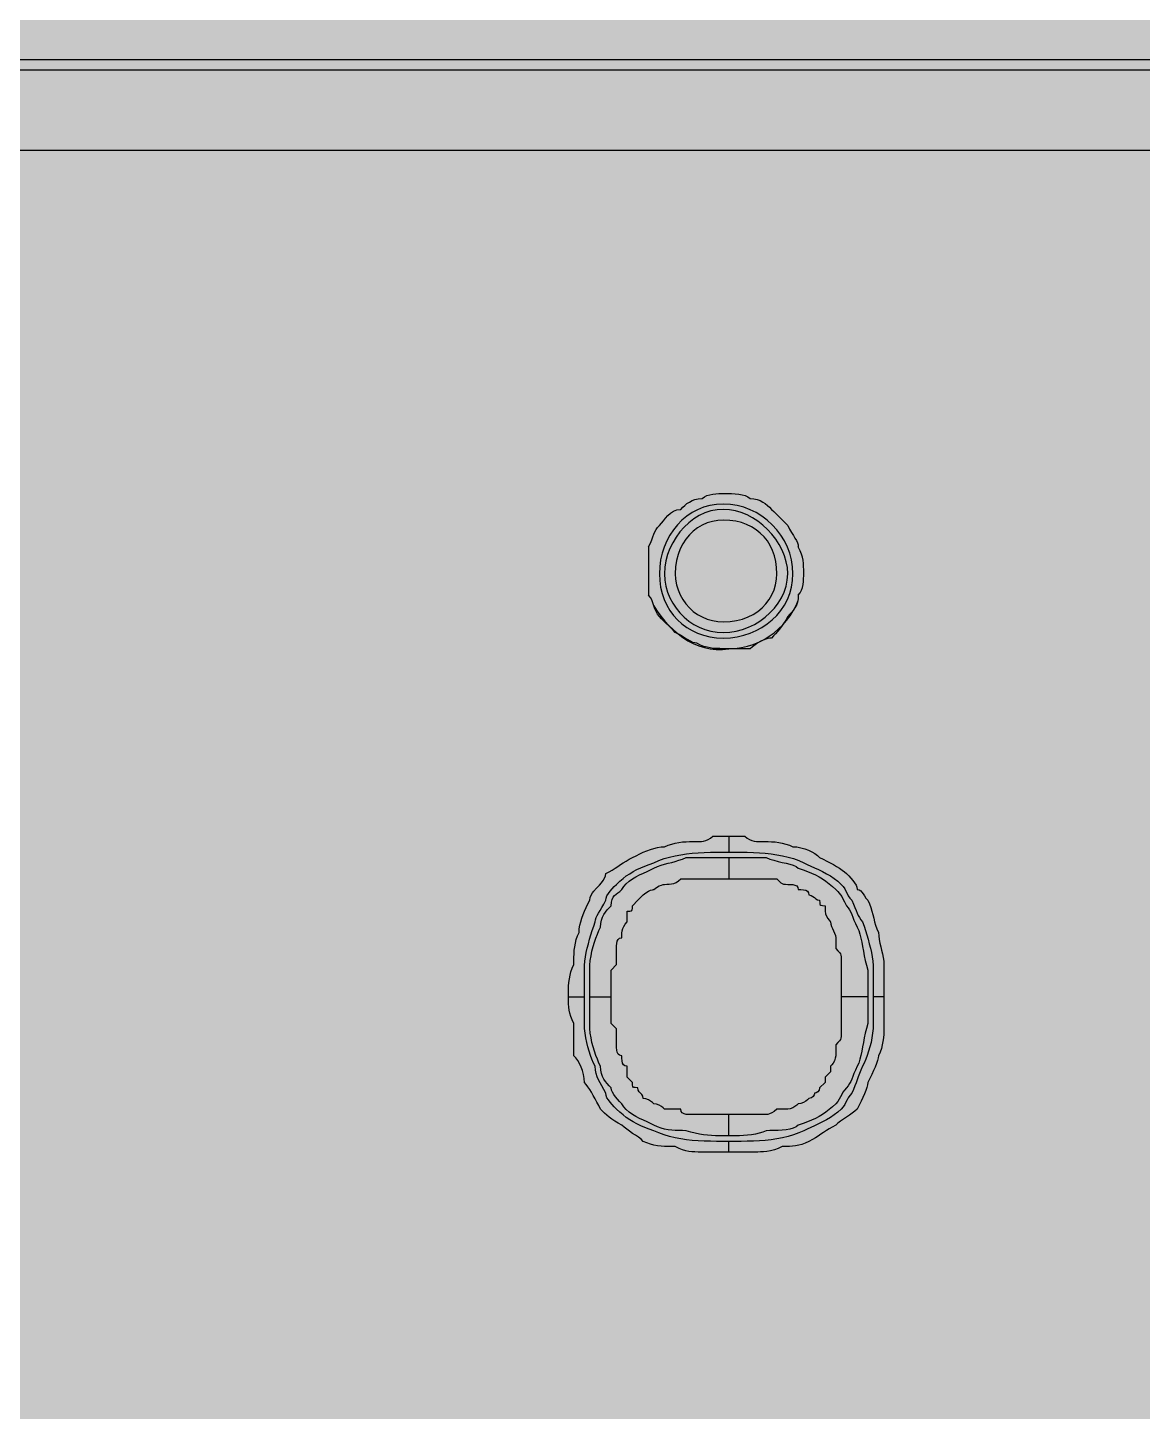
# Model space of a CAD drawing. Header units: millimetres. Extents: x 0 to 966, y -664 to 90.
# Drawn here: x 358 to 376.78, y -345 to -321.69 of the extents above; entities that cross this region are included whole.
import ezdxf

# ---------------------------------------------------------------- set-up
doc = ezdxf.new("R2010")
doc.units = ezdxf.units.MM
for name, color, linetype in [('HDL_BODY', 7, 'Continuous'), ('HDL_COLOUR', 7, 'Continuous'), ('HDL_DETAIL', 7, 'Continuous'), ('HDL_PRINT', 7, 'Continuous')]:
    doc.layers.add(name, color=color, linetype=linetype)

# ---------------------------------------------------------------- blocks, each defined once
blk = doc.blocks.new('M_DM04.1_FRONT')
at = {"layer": 'HDL_BODY', "true_color": 0x202126}
blk.add_hatch(color=250, dxfattribs=at).paths.add_polyline_path([(0, 0), (144, 0), (144, 90), (0, 90)])
at = {"layer": 'HDL_BODY', "true_color": 0x2a2a30}
blk.add_hatch(color=250, dxfattribs=at).paths.add_polyline_path([(0.4, 20.52), (143.6, 20.52), (143.6, 68.31), (0.4, 68.31)])
at = {"layer": 'HDL_COLOUR', "true_color": 0x3d4a3a}
for points in [[(120.894, 59.114), (120.888, 59.231), (120.87, 59.346), (120.84, 59.457), (120.8, 59.563), (120.75, 59.666), (120.691, 59.762), (120.622, 59.853), (120.546, 59.937), (120.462, 60.013), (120.372, 60.082), (120.275, 60.142), (120.173, 60.192), (120.066, 60.233), (119.955, 60.262), (119.841, 60.281), (119.723, 60.287), (119.608, 60.281), (119.496, 60.262), (119.39, 60.233), (119.289, 60.192), (119.194, 60.142), (119.105, 60.082), (119.023, 60.013), (118.948, 59.937), (118.88, 59.853), (118.819, 59.762), (118.767, 59.666), (118.724, 59.563), (118.69, 59.457), (118.664, 59.346), (118.649, 59.231), (118.644, 59.114), (118.649, 58.998), (118.664, 58.887), (118.69, 58.78), (118.724, 58.679), (118.767, 58.583), (118.819, 58.494), (118.88, 58.412), (118.948, 58.336), (119.023, 58.267), (119.105, 58.207), (119.194, 58.155), (119.289, 58.111), (119.39, 58.076), (119.496, 58.051), (119.608, 58.035), (119.723, 58.03), (119.841, 58.035), (119.955, 58.051), (120.066, 58.076), (120.173, 58.111), (120.275, 58.155), (120.372, 58.207), (120.462, 58.267), (120.546, 58.336), (120.622, 58.412), (120.691, 58.494), (120.75, 58.583), (120.8, 58.679), (120.84, 58.78), (120.87, 58.887), (120.888, 58.998), (120.894, 59.114)], [(120.806, 59.114), (120.8, 59.216), (120.782, 59.316), (120.753, 59.416), (120.713, 59.512), (120.664, 59.606), (120.606, 59.696), (120.541, 59.78), (120.468, 59.86), (120.389, 59.933), (120.304, 59.998), (120.214, 60.056), (120.121, 60.105), (120.024, 60.145), (119.925, 60.174), (119.825, 60.192), (119.723, 60.198), (119.617, 60.191), (119.513, 60.171), (119.412, 60.138), (119.317, 60.093), (119.226, 60.038), (119.141, 59.973), (119.062, 59.899), (118.99, 59.818), (118.925, 59.73), (118.869, 59.636), (118.821, 59.538), (118.783, 59.435), (118.755, 59.33), (118.738, 59.223), (118.732, 59.114), (118.738, 59.007), (118.755, 58.903), (118.783, 58.803), (118.821, 58.707), (118.869, 58.616), (118.925, 58.531), (118.99, 58.452), (119.062, 58.379), (119.141, 58.315), (119.226, 58.258), (119.317, 58.211), (119.412, 58.173), (119.513, 58.145), (119.617, 58.127), (119.723, 58.121), (119.832, 58.127), (119.939, 58.145), (120.044, 58.173), (120.146, 58.211), (120.245, 58.258), (120.338, 58.315), (120.426, 58.379), (120.507, 58.452), (120.581, 58.531), (120.646, 58.616), (120.701, 58.707), (120.745, 58.803), (120.778, 58.903), (120.799, 59.007), (120.806, 59.114)], [(120.624, 59.114), (120.619, 59.22), (120.605, 59.321), (120.582, 59.416), (120.55, 59.506), (120.51, 59.589), (120.463, 59.666), (120.407, 59.736), (120.344, 59.799), (120.274, 59.855), (120.197, 59.902), (120.114, 59.942), (120.025, 59.974), (119.93, 59.997), (119.829, 60.011), (119.723, 60.016), (119.628, 60.01), (119.537, 59.994), (119.449, 59.968), (119.366, 59.932), (119.287, 59.886), (119.215, 59.832), (119.149, 59.768), (119.089, 59.697), (119.038, 59.617), (118.994, 59.53), (118.959, 59.436), (118.933, 59.335), (118.917, 59.228), (118.911, 59.114), (118.917, 59.019), (118.933, 58.927), (118.959, 58.839), (118.994, 58.756), (119.038, 58.678), (119.089, 58.605), (119.149, 58.539), (119.215, 58.479), (119.287, 58.427), (119.366, 58.384), (119.449, 58.348), (119.537, 58.323), (119.628, 58.307), (119.723, 58.301), (119.837, 58.307), (119.944, 58.323), (120.045, 58.348), (120.139, 58.384), (120.226, 58.427), (120.305, 58.479), (120.376, 58.539), (120.44, 58.605), (120.494, 58.678), (120.54, 58.756), (120.576, 58.839), (120.602, 58.927), (120.618, 59.019), (120.624, 59.114)]]:
    blk.add_hatch(color=79, dxfattribs=at).paths.add_polyline_path(points)
at = {"layer": 'HDL_COLOUR', "true_color": 0x97a4b5}
blk.add_hatch(color=253, dxfattribs=at).paths.add_polyline_path([(119.489, 54.8), (119.356, 54.667), (118.69, 54.667), (118.557, 54.533), (118.29, 54.533), (118.157, 54.4), (118.024, 54.4), (117.891, 54.267), (117.758, 54.267), (117.624, 54.133), (117.624, 54), (117.358, 53.733), (117.358, 53.6), (117.225, 53.467), (117.225, 53.333), (117.092, 53.2), (117.092, 52.533), (116.958, 52.4), (116.958, 51.6), (117.092, 51.467), (117.092, 50.8), (117.225, 50.667), (117.225, 50.533), (117.358, 50.4), (117.358, 50.267), (117.491, 50.133), (117.491, 50), (117.624, 49.867), (117.758, 49.867), (118.024, 49.6), (118.157, 49.6), (118.29, 49.467), (118.424, 49.467), (118.557, 49.333), (120.821, 49.333), (120.955, 49.467), (121.221, 49.467), (121.488, 49.733), (121.621, 49.733), (122.154, 50.267), (122.154, 50.533), (122.287, 50.667), (122.287, 50.933), (122.42, 51.067), (122.42, 52.933), (122.287, 53.067), (122.287, 53.467), (122.154, 53.6), (122.154, 53.733), (121.621, 54.267), (121.488, 54.267), (121.221, 54.533), (120.955, 54.533), (120.821, 54.667), (120.155, 54.667), (120.022, 54.8)])
at = {"layer": 'HDL_PRINT', "true_color": 0xdee1e9}
h = blk.add_hatch(color=254, dxfattribs=at)
h.paths.add_polyline_path([(114.678, 58.213), (115.399, 60.016), (115.67, 60.016), (116.39, 58.213), (116.12, 58.213), (115.849, 58.752), (115.128, 58.752), (114.949, 58.213), (114.678, 58.213)])
h.paths.add_polyline_path([(115.22, 59.023), (115.849, 59.023), (115.579, 59.474), (115.575, 59.538), (115.565, 59.594), (115.551, 59.644), (115.534, 59.689), (115.518, 59.729), (115.504, 59.767), (115.494, 59.802), (115.49, 59.836), (115.486, 59.802), (115.476, 59.767), (115.461, 59.729), (115.445, 59.689), (115.428, 59.644), (115.413, 59.594), (115.403, 59.538), (115.399, 59.474), (115.22, 59.023)])
h = blk.add_hatch(color=254, dxfattribs=at)
h.paths.add_polyline_path([(125.13, 58.213), (125.13, 60.016), (125.851, 60.016), (125.896, 60.016), (125.941, 60.016), (125.986, 60.016), (126.031, 60.016), (126.076, 60.016), (126.122, 60.016), (126.16, 59.983), (126.198, 59.957), (126.237, 59.937), (126.275, 59.917), (126.314, 59.896), (126.353, 59.87), (126.392, 59.836), (126.392, 59.791), (126.392, 59.745), (126.392, 59.7), (126.392, 59.656), (126.392, 59.61), (126.392, 59.565), (126.392, 59.52), (126.392, 59.488), (126.392, 59.46), (126.392, 59.429), (126.392, 59.385), (126.354, 59.351), (126.316, 59.325), (126.282, 59.304), (126.253, 59.285), (126.23, 59.264), (126.215, 59.239), (126.21, 59.206), (126.249, 59.2), (126.286, 59.185), (126.32, 59.162), (126.349, 59.133), (126.372, 59.099), (126.387, 59.062), (126.392, 59.023), (126.425, 58.985), (126.448, 58.947), (126.464, 58.908), (126.474, 58.869), (126.478, 58.83), (126.48, 58.791), (126.481, 58.752), (126.481, 58.699), (126.481, 58.65), (126.481, 58.61), (126.481, 58.582), (126.481, 58.572), (126.448, 58.534), (126.422, 58.498), (126.402, 58.464), (126.382, 58.435), (126.361, 58.413), (126.335, 58.398), (126.301, 58.393), (126.294, 58.354), (126.274, 58.328), (126.244, 58.313), (126.207, 58.305), (126.166, 58.302), (126.122, 58.301), (126.083, 58.296), (126.044, 58.284), (126.006, 58.266), (125.967, 58.248), (125.929, 58.23), (125.89, 58.218), (125.851, 58.213), (125.13, 58.213)])
h.paths.add_polyline_path([(125.401, 59.294), (125.76, 59.294), (125.805, 59.294), (125.851, 59.294), (125.896, 59.294), (125.941, 59.294), (125.986, 59.294), (126.03, 59.294), (126.122, 59.385), (126.159, 59.423), (126.184, 59.451), (126.199, 59.474), (126.207, 59.497), (126.209, 59.526), (126.21, 59.565), (126.209, 59.604), (126.207, 59.633), (126.199, 59.656), (126.184, 59.679), (126.159, 59.707), (126.122, 59.745), (126.03, 59.836), (125.986, 59.836), (125.941, 59.836), (125.896, 59.836), (125.851, 59.836), (125.805, 59.836), (125.76, 59.836), (125.401, 59.836), (125.401, 59.294)])
h.paths.add_polyline_path([(125.401, 58.484), (125.851, 58.484), (125.896, 58.484), (125.928, 58.484), (125.955, 58.484), (125.987, 58.484), (126.03, 58.484), (126.122, 58.484), (126.159, 58.522), (126.184, 58.549), (126.199, 58.573), (126.207, 58.596), (126.209, 58.625), (126.21, 58.664), (126.301, 58.752), (126.294, 58.797), (126.277, 58.84), (126.256, 58.877), (126.234, 58.908), (126.217, 58.927), (126.21, 58.935), (126.203, 58.972), (126.184, 58.997), (126.154, 59.012), (126.118, 59.02), (126.075, 59.023), (126.03, 59.023), (126.025, 59.057), (126.009, 59.081), (125.981, 59.097), (125.943, 59.107), (125.893, 59.112), (125.832, 59.114), (125.76, 59.114), (125.401, 59.114), (125.401, 58.484)])
at = {"layer": 'HDL_DETAIL', "color": 251, "true_color": 0x52555c}
for points in [[(0, 67.775), (143.963, 67.775)], [(143.781, 67.596), (0, 67.596)], [(143.781, 66.244), (0, 66.244)], [(118.461, 59.565), (118.492, 59.628), (118.516, 59.685), (118.535, 59.735), (118.553, 59.779), (118.57, 59.82), (118.59, 59.857), (118.614, 59.893), (118.644, 59.927), (118.677, 59.964), (118.712, 60.007), (118.749, 60.052), (118.789, 60.096), (118.834, 60.136), (118.883, 60.169), (118.939, 60.19), (119.003, 60.198), (119.037, 60.232), (119.072, 60.264), (119.109, 60.294), (119.149, 60.321), (119.194, 60.345), (119.244, 60.362), (119.3, 60.374), (119.365, 60.378), (119.402, 60.407), (119.445, 60.429), (119.494, 60.445), (119.544, 60.455), (119.594, 60.462), (119.643, 60.465), (119.686, 60.466), (119.723, 60.466), (119.791, 60.466), (119.857, 60.465), (119.921, 60.462), (119.983, 60.455), (120.04, 60.445), (120.091, 60.429), (120.136, 60.407), (120.173, 60.378), (120.238, 60.374), (120.294, 60.362), (120.344, 60.345), (120.389, 60.321), (120.429, 60.294), (120.466, 60.264), (120.501, 60.232), (120.535, 60.198), (120.573, 60.159), (120.612, 60.12), (120.65, 60.081), (120.689, 60.042), (120.728, 60.004), (120.767, 59.965), (120.806, 59.927), (120.839, 59.863), (120.871, 59.807), (120.902, 59.757), (120.929, 59.712), (120.952, 59.672), (120.97, 59.634), (120.981, 59.599), (120.985, 59.565)], [(118.461, 59.565), (118.461, 59.527), (118.461, 59.481), (118.461, 59.43), (118.461, 59.373), (118.461, 59.312), (118.461, 59.248), (118.461, 59.181), (118.461, 59.114)], [(121.077, 59.114), (121.077, 59.178), (121.075, 59.235), (121.072, 59.288), (121.065, 59.34), (121.054, 59.391), (121.038, 59.444), (121.016, 59.501), (120.985, 59.565)], [(118.461, 59.114), (118.461, 59.075), (118.461, 59.034), (118.461, 58.991), (118.461, 58.942), (118.461, 58.888), (118.461, 58.825), (118.461, 58.752)], [(120.985, 58.752), (121.016, 58.79), (121.038, 58.834), (121.054, 58.883), (121.065, 58.933), (121.072, 58.984), (121.075, 59.032), (121.077, 59.076), (121.077, 59.114)], [(120.985, 58.752), (120.981, 58.689), (120.97, 58.633), (120.952, 58.583), (120.929, 58.539), (120.902, 58.499), (120.871, 58.462), (120.839, 58.427), (120.806, 58.393), (120.772, 58.329), (120.738, 58.273), (120.704, 58.223), (120.67, 58.178), (120.636, 58.138), (120.602, 58.1), (120.569, 58.065), (120.535, 58.03), (120.497, 58.026), (120.453, 58.015), (120.405, 57.997), (120.354, 57.975), (120.304, 57.947), (120.256, 57.917), (120.212, 57.884), (120.173, 57.85), (120.11, 57.85), (120.053, 57.85), (120, 57.85), (119.948, 57.85), (119.897, 57.85), (119.844, 57.85), (119.787, 57.85), (119.723, 57.85), (119.66, 57.851), (119.603, 57.852), (119.549, 57.855), (119.498, 57.862), (119.447, 57.873), (119.394, 57.889), (119.337, 57.912), (119.273, 57.942), (119.239, 57.946), (119.204, 57.957), (119.167, 57.975), (119.127, 57.997), (119.082, 58.024), (119.032, 58.055), (118.976, 58.088), (118.911, 58.121), (118.874, 58.16), (118.835, 58.199), (118.797, 58.238), (118.758, 58.276), (118.72, 58.315), (118.682, 58.354), (118.644, 58.393), (118.614, 58.431), (118.59, 58.475), (118.57, 58.523), (118.553, 58.573), (118.535, 58.623), (118.516, 58.671), (118.492, 58.715), (118.461, 58.752)], [(118.553, 58.572), (118.609, 58.483), (118.67, 58.398), (118.736, 58.316), (118.806, 58.238), (118.88, 58.165), (118.958, 58.098), (119.04, 58.037), (119.125, 57.983), (119.215, 57.937), (119.307, 57.898), (119.403, 57.869), (119.502, 57.848), (119.603, 57.838), (119.708, 57.839), (119.815, 57.85), (119.922, 57.855), (120.026, 57.869), (120.127, 57.892), (120.225, 57.923), (120.319, 57.961), (120.409, 58.007), (120.495, 58.059), (120.576, 58.118), (120.652, 58.183), (120.722, 58.252), (120.788, 58.327), (120.847, 58.406), (120.9, 58.489), (120.946, 58.575), (120.985, 58.664)], [(117.111, 51.985), (117.111, 52.045), (117.112, 52.105), (117.115, 52.165), (117.119, 52.226), (117.127, 52.286), (117.138, 52.347), (117.154, 52.407), (117.175, 52.467), (117.202, 52.527), (117.203, 52.587), (117.203, 52.647), (117.206, 52.708), (117.21, 52.768), (117.218, 52.828), (117.229, 52.889), (117.244, 52.949), (117.264, 53.009), (117.291, 53.069), (117.294, 53.129), (117.303, 53.189), (117.318, 53.249), (117.336, 53.309), (117.359, 53.369), (117.384, 53.429), (117.412, 53.49), (117.441, 53.55), (117.47, 53.611), (117.477, 53.655), (117.494, 53.697), (117.516, 53.734), (117.538, 53.764), (117.555, 53.784), (117.561, 53.791), (117.6, 53.829), (117.637, 53.867), (117.67, 53.906), (117.699, 53.945), (117.721, 53.984), (117.736, 54.023), (117.741, 54.062), (117.798, 54.092), (117.85, 54.121), (117.899, 54.151), (117.944, 54.181), (117.989, 54.211), (118.035, 54.242), (118.083, 54.272), (118.134, 54.303), (118.191, 54.333), (118.251, 54.362), (118.312, 54.391), (118.372, 54.419), (118.433, 54.444), (118.493, 54.467), (118.553, 54.486), (118.612, 54.5), (118.672, 54.509), (118.732, 54.513), (118.792, 54.539), (118.852, 54.559), (118.912, 54.575), (118.973, 54.586), (119.033, 54.593), (119.093, 54.598), (119.153, 54.6), (119.213, 54.601), (119.273, 54.601), (119.312, 54.601), (119.351, 54.603), (119.389, 54.608), (119.428, 54.618), (119.466, 54.634), (119.505, 54.659), (119.544, 54.692), (119.589, 54.692), (119.634, 54.692), (119.679, 54.692), (119.724, 54.692), (119.769, 54.692), (119.815, 54.692)], [(119.815, 54.692), (119.815, 54.421)], [(119.815, 54.692), (119.903, 54.692), (119.948, 54.692), (119.98, 54.692), (120.008, 54.692), (120.04, 54.692), (120.085, 54.692), (120.123, 54.659), (120.162, 54.634), (120.2, 54.618), (120.239, 54.608), (120.278, 54.603), (120.317, 54.601), (120.356, 54.601), (120.416, 54.601), (120.476, 54.6), (120.535, 54.598), (120.595, 54.593), (120.655, 54.586), (120.715, 54.575), (120.775, 54.559), (120.834, 54.539), (120.894, 54.513), (120.962, 54.509), (121.029, 54.497), (121.094, 54.479), (121.155, 54.456), (121.211, 54.429), (121.262, 54.398), (121.307, 54.366), (121.344, 54.333), (121.405, 54.303), (121.465, 54.272), (121.523, 54.242), (121.578, 54.211), (121.631, 54.181), (121.68, 54.151), (121.724, 54.121), (121.764, 54.092), (121.797, 54.062), (121.835, 54.023), (121.872, 53.984), (121.905, 53.945), (121.934, 53.906), (121.957, 53.867), (121.972, 53.829), (121.977, 53.791), (122.011, 53.786), (122.037, 53.771), (122.058, 53.748), (122.077, 53.719), (122.098, 53.685), (122.123, 53.649), (122.156, 53.611), (122.184, 53.55), (122.206, 53.49), (122.224, 53.429), (122.24, 53.369), (122.255, 53.309), (122.27, 53.249), (122.288, 53.189), (122.309, 53.129), (122.336, 53.069), (122.339, 53.009), (122.347, 52.949), (122.359, 52.889), (122.374, 52.828), (122.389, 52.768), (122.403, 52.708), (122.415, 52.647), (122.424, 52.587), (122.427, 52.527), (122.427, 52.467), (122.427, 52.407), (122.427, 52.347), (122.427, 52.286), (122.427, 52.226), (122.427, 52.165), (122.427, 52.105), (122.427, 52.045), (122.427, 51.985)], [(117.382, 51.985), (117.382, 52.052), (117.382, 52.119), (117.382, 52.183), (117.382, 52.245), (117.382, 52.302), (117.382, 52.353), (117.382, 52.398), (117.382, 52.436), (117.384, 52.51), (117.39, 52.584), (117.4, 52.657), (117.413, 52.731), (117.429, 52.805), (117.447, 52.879), (117.467, 52.953), (117.489, 53.027), (117.512, 53.101), (117.537, 53.175), (117.561, 53.249), (117.565, 53.283), (117.577, 53.318), (117.595, 53.355), (117.618, 53.396), (117.645, 53.44), (117.675, 53.49), (117.708, 53.547), (117.741, 53.611), (117.746, 53.649), (117.761, 53.688), (117.784, 53.726), (117.813, 53.764), (117.847, 53.803), (117.884, 53.841), (117.923, 53.879), (117.977, 53.931), (118.032, 53.978), (118.087, 54.021), (118.144, 54.059), (118.204, 54.095), (118.266, 54.127), (118.331, 54.158), (118.4, 54.186), (118.474, 54.214), (118.553, 54.242), (118.637, 54.28), (118.725, 54.312), (118.815, 54.34), (118.908, 54.362), (119.003, 54.379), (119.1, 54.393), (119.199, 54.404), (119.3, 54.411), (119.401, 54.416), (119.504, 54.419), (119.607, 54.421), (119.711, 54.421), (119.815, 54.421)], [(117.47, 51.985), (117.47, 52.052), (117.47, 52.119), (117.47, 52.183), (117.47, 52.245), (117.47, 52.302), (117.47, 52.353), (117.47, 52.398), (117.47, 52.436), (117.473, 52.517), (117.48, 52.598), (117.492, 52.677), (117.508, 52.755), (117.527, 52.831), (117.549, 52.904), (117.573, 52.974), (117.599, 53.039), (117.625, 53.101), (117.653, 53.157), (117.656, 53.222), (117.668, 53.278), (117.685, 53.328), (117.708, 53.373), (117.735, 53.413), (117.765, 53.45), (117.798, 53.486), (117.832, 53.52), (117.836, 53.579), (117.848, 53.625), (117.865, 53.661), (117.889, 53.689), (117.916, 53.712), (117.946, 53.735), (117.978, 53.76), (118.011, 53.791), (118.044, 53.842), (118.085, 53.889), (118.135, 53.931), (118.19, 53.97), (118.249, 54.005), (118.311, 54.037), (118.374, 54.068), (118.436, 54.096), (118.496, 54.124), (118.553, 54.15), (118.612, 54.178), (118.672, 54.2), (118.732, 54.218), (118.792, 54.234), (118.852, 54.249), (118.912, 54.265), (118.973, 54.284), (119.033, 54.306), (119.094, 54.333), (119.173, 54.333), (119.247, 54.333), (119.318, 54.333), (119.387, 54.333), (119.454, 54.333), (119.522, 54.333), (119.591, 54.333), (119.662, 54.333), (119.736, 54.333), (119.815, 54.333)], [(119.723, 54.421), (119.815, 54.421)], [(119.815, 54.421), (119.815, 54.421), (119.918, 54.421), (120.022, 54.421), (120.125, 54.419), (120.228, 54.416), (120.329, 54.411), (120.429, 54.404), (120.528, 54.393), (120.625, 54.379), (120.72, 54.362), (120.813, 54.34), (120.904, 54.312), (120.992, 54.28), (121.077, 54.242), (121.133, 54.214), (121.194, 54.186), (121.258, 54.158), (121.324, 54.127), (121.391, 54.095), (121.459, 54.059), (121.525, 54.021), (121.589, 53.978), (121.65, 53.931), (121.706, 53.879), (121.74, 53.841), (121.766, 53.803), (121.787, 53.764), (121.807, 53.726), (121.827, 53.688), (121.853, 53.649), (121.886, 53.611), (121.916, 53.547), (121.94, 53.49), (121.959, 53.44), (121.977, 53.396), (121.994, 53.355), (122.014, 53.318), (122.038, 53.283), (122.068, 53.249), (122.092, 53.175), (122.116, 53.101), (122.139, 53.027), (122.161, 52.953), (122.181, 52.879), (122.2, 52.805), (122.216, 52.731), (122.229, 52.657), (122.239, 52.584), (122.245, 52.51), (122.247, 52.436), (122.247, 52.398), (122.247, 52.353), (122.247, 52.302), (122.247, 52.245), (122.247, 52.183), (122.247, 52.119), (122.247, 52.052), (122.247, 51.985)], [(119.815, 54.333), (119.815, 54.333), (119.878, 54.333), (119.946, 54.333), (120.018, 54.333), (120.092, 54.333), (120.167, 54.333), (120.241, 54.333), (120.313, 54.333), (120.381, 54.333), (120.444, 54.333), (120.507, 54.306), (120.574, 54.284), (120.644, 54.265), (120.714, 54.249), (120.781, 54.234), (120.844, 54.218), (120.901, 54.2), (120.949, 54.178), (120.985, 54.15), (121.064, 54.124), (121.138, 54.096), (121.207, 54.068), (121.272, 54.037), (121.334, 54.005), (121.394, 53.97), (121.451, 53.931), (121.507, 53.889), (121.561, 53.842), (121.615, 53.791), (121.649, 53.757), (121.675, 53.729), (121.696, 53.702), (121.716, 53.673), (121.737, 53.636), (121.763, 53.587), (121.797, 53.52), (121.827, 53.486), (121.85, 53.45), (121.869, 53.413), (121.886, 53.373), (121.903, 53.328), (121.923, 53.278), (121.947, 53.222), (121.977, 53.157), (122.002, 53.101), (122.022, 53.039), (122.039, 52.974), (122.054, 52.904), (122.068, 52.831), (122.081, 52.755), (122.096, 52.677), (122.112, 52.598), (122.132, 52.517), (122.156, 52.436), (122.156, 52.398), (122.156, 52.353), (122.156, 52.302), (122.156, 52.245), (122.156, 52.183), (122.156, 52.119), (122.156, 52.052), (122.156, 51.985)], [(119.815, 54.333), (119.815, 53.971)], [(117.832, 51.985), (117.832, 52.039), (117.832, 52.088), (117.832, 52.128), (117.832, 52.155), (117.832, 52.165), (117.832, 52.21), (117.832, 52.256), (117.832, 52.301), (117.832, 52.347), (117.832, 52.391), (117.832, 52.436), (117.923, 52.527), (117.923, 52.618), (117.923, 52.662), (117.923, 52.694), (117.923, 52.721), (117.923, 52.753), (117.923, 52.798), (117.924, 52.843), (117.926, 52.885), (117.934, 52.922), (117.949, 52.952), (117.974, 52.971), (118.011, 52.978), (118.012, 53.017), (118.013, 53.056), (118.019, 53.094), (118.028, 53.133), (118.045, 53.171), (118.069, 53.21), (118.103, 53.249), (118.103, 53.34), (118.103, 53.429), (118.146, 53.429), (118.172, 53.434), (118.185, 53.448), (118.19, 53.475), (118.191, 53.52), (118.282, 53.611), (118.373, 53.7), (118.417, 53.738), (118.459, 53.764), (118.496, 53.779), (118.526, 53.788), (118.545, 53.79), (118.553, 53.791), (118.598, 53.828), (118.64, 53.853), (118.677, 53.868), (118.706, 53.876), (118.725, 53.879), (118.732, 53.879), (118.771, 53.88), (118.81, 53.881), (118.848, 53.886), (118.887, 53.896), (118.925, 53.913), (118.964, 53.937), (119.003, 53.971), (119.013, 53.971), (119.04, 53.971), (119.081, 53.971), (119.13, 53.971), (119.182, 53.971), (119.227, 53.971), (119.26, 53.971), (119.287, 53.971), (119.319, 53.971), (119.365, 53.971), (119.453, 53.971), (119.498, 53.971), (119.53, 53.971), (119.558, 53.971), (119.59, 53.971), (119.635, 53.971), (119.723, 53.971), (119.815, 53.971)], [(119.815, 53.971), (119.903, 53.971), (119.994, 53.971), (120.048, 53.971), (120.097, 53.971), (120.137, 53.971), (120.164, 53.971), (120.173, 53.971), (120.219, 53.971), (120.265, 53.971), (120.31, 53.971), (120.355, 53.971), (120.4, 53.971), (120.444, 53.971), (120.454, 53.971), (120.482, 53.971), (120.522, 53.971), (120.571, 53.971), (120.624, 53.971), (120.662, 53.932), (120.691, 53.906), (120.715, 53.891), (120.738, 53.883), (120.767, 53.88), (120.806, 53.879), (120.85, 53.879), (120.892, 53.876), (120.929, 53.868), (120.959, 53.853), (120.978, 53.828), (120.985, 53.791), (121.03, 53.79), (121.073, 53.788), (121.109, 53.779), (121.139, 53.764), (121.158, 53.738), (121.165, 53.7), (121.204, 53.693), (121.232, 53.677), (121.256, 53.655), (121.279, 53.634), (121.307, 53.618), (121.344, 53.611), (121.345, 53.567), (121.35, 53.54), (121.364, 53.526), (121.391, 53.521), (121.436, 53.52), (121.436, 53.429), (121.442, 53.385), (121.459, 53.343), (121.481, 53.306), (121.503, 53.276), (121.52, 53.256), (121.527, 53.249), (121.532, 53.21), (121.544, 53.171), (121.561, 53.133), (121.58, 53.094), (121.597, 53.056), (121.61, 53.017), (121.615, 52.978), (121.615, 52.968), (121.615, 52.941), (121.615, 52.901), (121.615, 52.852), (121.615, 52.798), (121.653, 52.759), (121.679, 52.731), (121.695, 52.707), (121.703, 52.684), (121.706, 52.656), (121.706, 52.618), (121.706, 52.527), (121.706, 52.436), (121.706, 52.391), (121.706, 52.347), (121.706, 52.301), (121.706, 52.256), (121.706, 52.21), (121.706, 52.165), (121.706, 52.155), (121.706, 52.128), (121.706, 52.088), (121.706, 52.039), (121.706, 51.985)], [(119.365, 49.369), (119.3, 49.369), (119.242, 49.37), (119.189, 49.374), (119.138, 49.38), (119.087, 49.391), (119.034, 49.408), (118.976, 49.43), (118.911, 49.46), (118.852, 49.461), (118.792, 49.461), (118.732, 49.464), (118.672, 49.468), (118.612, 49.476), (118.553, 49.487), (118.493, 49.502), (118.433, 49.522), (118.373, 49.549), (118.335, 49.583), (118.291, 49.617), (118.243, 49.651), (118.192, 49.684), (118.142, 49.718), (118.094, 49.752), (118.049, 49.786), (118.011, 49.82), (117.948, 49.854), (117.892, 49.888), (117.842, 49.922), (117.798, 49.955), (117.757, 49.989), (117.721, 50.023), (117.686, 50.057), (117.653, 50.091), (117.622, 50.151), (117.592, 50.21), (117.561, 50.268), (117.531, 50.324), (117.501, 50.376), (117.471, 50.425), (117.441, 50.47), (117.411, 50.509), (117.382, 50.542), (117.378, 50.609), (117.366, 50.675), (117.348, 50.74), (117.325, 50.801), (117.298, 50.858), (117.268, 50.91), (117.235, 50.955), (117.202, 50.992), (117.202, 51.053), (117.202, 51.114), (117.202, 51.174), (117.202, 51.234), (117.202, 51.294), (117.202, 51.355), (117.202, 51.415), (117.202, 51.474), (117.202, 51.534), (117.172, 51.598), (117.15, 51.655), (117.133, 51.708), (117.123, 51.76), (117.116, 51.811), (117.113, 51.864), (117.111, 51.921), (117.111, 51.985)], [(117.111, 51.985), (117.202, 51.985), (117.291, 51.985), (117.382, 51.985)], [(119.815, 49.549), (119.815, 49.549), (119.711, 49.549), (119.607, 49.549), (119.504, 49.551), (119.401, 49.554), (119.3, 49.559), (119.199, 49.566), (119.1, 49.577), (119.003, 49.591), (118.908, 49.608), (118.815, 49.631), (118.725, 49.658), (118.637, 49.69), (118.553, 49.728), (118.474, 49.756), (118.4, 49.784), (118.331, 49.813), (118.266, 49.844), (118.204, 49.876), (118.144, 49.912), (118.087, 49.951), (118.032, 49.993), (117.977, 50.039), (117.923, 50.091), (117.884, 50.13), (117.847, 50.169), (117.813, 50.207), (117.784, 50.246), (117.761, 50.284), (117.746, 50.323), (117.741, 50.362), (117.708, 50.425), (117.675, 50.483), (117.645, 50.536), (117.618, 50.587), (117.595, 50.638), (117.577, 50.692), (117.565, 50.749), (117.561, 50.813), (117.534, 50.869), (117.508, 50.931), (117.482, 50.996), (117.459, 51.066), (117.437, 51.139), (117.419, 51.215), (117.403, 51.293), (117.392, 51.372), (117.384, 51.453), (117.382, 51.534), (117.382, 51.598), (117.382, 51.655), (117.382, 51.708), (117.382, 51.76), (117.382, 51.811), (117.382, 51.864), (117.382, 51.921), (117.382, 51.985)], [(117.47, 51.985), (117.832, 51.985)], [(119.815, 49.64), (119.815, 49.64), (119.736, 49.64), (119.662, 49.641), (119.591, 49.642), (119.522, 49.646), (119.454, 49.651), (119.387, 49.659), (119.318, 49.67), (119.247, 49.685), (119.173, 49.704), (119.094, 49.728), (119.033, 49.729), (118.973, 49.729), (118.912, 49.732), (118.852, 49.736), (118.792, 49.744), (118.732, 49.755), (118.672, 49.771), (118.612, 49.793), (118.553, 49.82), (118.496, 49.847), (118.436, 49.875), (118.374, 49.904), (118.311, 49.934), (118.249, 49.967), (118.19, 50.002), (118.135, 50.041), (118.085, 50.083), (118.044, 50.13), (118.011, 50.182), (117.974, 50.22), (117.937, 50.259), (117.904, 50.297), (117.875, 50.336), (117.852, 50.375), (117.837, 50.414), (117.832, 50.453), (117.798, 50.487), (117.765, 50.521), (117.735, 50.558), (117.708, 50.599), (117.685, 50.643), (117.668, 50.693), (117.656, 50.749), (117.653, 50.813), (117.625, 50.869), (117.599, 50.931), (117.573, 50.996), (117.549, 51.066), (117.527, 51.139), (117.508, 51.215), (117.492, 51.293), (117.48, 51.372), (117.473, 51.453), (117.47, 51.534), (117.47, 51.598), (117.47, 51.655), (117.47, 51.708), (117.47, 51.76), (117.47, 51.811), (117.47, 51.864), (117.47, 51.921), (117.47, 51.985)], [(119.815, 49.999), (119.723, 49.999), (119.635, 49.999), (119.59, 49.999), (119.544, 49.999), (119.499, 49.999), (119.454, 49.999), (119.409, 49.999), (119.365, 49.999), (119.319, 49.999), (119.287, 49.999), (119.26, 49.999), (119.227, 49.999), (119.182, 49.999), (119.138, 50), (119.096, 50.003), (119.059, 50.011), (119.03, 50.027), (119.01, 50.052), (119.003, 50.091), (118.957, 50.091), (118.912, 50.091), (118.867, 50.091), (118.823, 50.091), (118.777, 50.091), (118.732, 50.091), (118.725, 50.098), (118.706, 50.114), (118.677, 50.136), (118.64, 50.158), (118.598, 50.175), (118.553, 50.182), (118.545, 50.189), (118.526, 50.205), (118.496, 50.226), (118.459, 50.248), (118.417, 50.264), (118.373, 50.27), (118.366, 50.309), (118.35, 50.338), (118.328, 50.362), (118.306, 50.386), (118.289, 50.414), (118.282, 50.453), (118.237, 50.454), (118.21, 50.459), (118.197, 50.472), (118.192, 50.498), (118.191, 50.542), (118.103, 50.633), (118.103, 50.643), (118.103, 50.67), (118.103, 50.71), (118.103, 50.759), (118.103, 50.813), (118.064, 50.82), (118.038, 50.84), (118.023, 50.869), (118.015, 50.906), (118.012, 50.948), (118.011, 50.992), (117.974, 50.999), (117.949, 51.019), (117.934, 51.049), (117.926, 51.087), (117.924, 51.13), (117.923, 51.175), (117.923, 51.219), (117.923, 51.25), (117.923, 51.277), (117.923, 51.309), (117.923, 51.355), (117.923, 51.443), (117.832, 51.534), (117.832, 51.58), (117.832, 51.625), (117.832, 51.67), (117.832, 51.715), (117.832, 51.76), (117.832, 51.805), (117.832, 51.851), (117.832, 51.883), (117.832, 51.91), (117.832, 51.941), (117.832, 51.985)], [(122.156, 51.985), (122.156, 51.921), (122.156, 51.864), (122.156, 51.811), (122.156, 51.76), (122.156, 51.708), (122.156, 51.655), (122.156, 51.598), (122.156, 51.534), (122.132, 51.453), (122.112, 51.372), (122.096, 51.293), (122.081, 51.215), (122.068, 51.139), (122.054, 51.066), (122.039, 50.996), (122.022, 50.931), (122.002, 50.869), (121.977, 50.813), (121.947, 50.749), (121.923, 50.693), (121.903, 50.643), (121.886, 50.599), (121.869, 50.558), (121.85, 50.521), (121.827, 50.487), (121.797, 50.453), (121.763, 50.414), (121.737, 50.375), (121.716, 50.336), (121.696, 50.297), (121.675, 50.259), (121.649, 50.22), (121.615, 50.182), (121.561, 50.13), (121.507, 50.083), (121.451, 50.041), (121.394, 50.002), (121.334, 49.967), (121.272, 49.934), (121.207, 49.904), (121.138, 49.875), (121.064, 49.847), (120.985, 49.82), (120.949, 49.793), (120.901, 49.771), (120.844, 49.755), (120.781, 49.744), (120.714, 49.736), (120.644, 49.732), (120.574, 49.729), (120.507, 49.729), (120.444, 49.728), (120.388, 49.704), (120.327, 49.685), (120.263, 49.67), (120.197, 49.659), (120.129, 49.651), (120.062, 49.646), (119.996, 49.642), (119.932, 49.641), (119.871, 49.64), (119.815, 49.64)], [(121.706, 51.985), (121.706, 51.941), (121.706, 51.91), (121.706, 51.883), (121.706, 51.851), (121.706, 51.805), (121.706, 51.76), (121.706, 51.715), (121.706, 51.67), (121.706, 51.625), (121.706, 51.58), (121.706, 51.534), (121.706, 51.443), (121.706, 51.355), (121.706, 51.316), (121.703, 51.287), (121.695, 51.264), (121.679, 51.241), (121.653, 51.213), (121.615, 51.175), (121.615, 51.121), (121.615, 51.071), (121.615, 51.03), (121.615, 51.002), (121.615, 50.992), (121.608, 50.948), (121.592, 50.906), (121.571, 50.869), (121.55, 50.84), (121.533, 50.82), (121.527, 50.813), (121.527, 50.721), (121.436, 50.633), (121.436, 50.542), (121.344, 50.453), (121.335, 50.409), (121.313, 50.382), (121.287, 50.368), (121.265, 50.363), (121.256, 50.362), (121.255, 50.352), (121.25, 50.33), (121.236, 50.303), (121.209, 50.28), (121.165, 50.27), (121.158, 50.264), (121.139, 50.248), (121.109, 50.226), (121.073, 50.205), (121.03, 50.189), (120.985, 50.182), (120.978, 50.175), (120.959, 50.158), (120.929, 50.136), (120.892, 50.114), (120.85, 50.098), (120.806, 50.091), (120.761, 50.091), (120.729, 50.091), (120.701, 50.091), (120.669, 50.091), (120.624, 50.091), (120.58, 50.052), (120.538, 50.027), (120.501, 50.011), (120.471, 50.003), (120.451, 50), (120.444, 49.999), (120.4, 49.999), (120.355, 49.999), (120.31, 49.999), (120.265, 49.999), (120.219, 49.999), (120.173, 49.999), (120.085, 49.999), (119.994, 49.999), (119.903, 49.999), (119.815, 49.999)], [(122.247, 51.985), (122.247, 51.921), (122.247, 51.864), (122.247, 51.811), (122.247, 51.76), (122.247, 51.708), (122.247, 51.655), (122.247, 51.598), (122.247, 51.534), (122.245, 51.453), (122.237, 51.372), (122.225, 51.293), (122.21, 51.215), (122.191, 51.139), (122.169, 51.066), (122.146, 50.996), (122.121, 50.931), (122.095, 50.869), (122.068, 50.813), (122.038, 50.749), (122.014, 50.692), (121.994, 50.638), (121.977, 50.587), (121.959, 50.536), (121.94, 50.483), (121.916, 50.425), (121.886, 50.362), (121.853, 50.323), (121.827, 50.284), (121.807, 50.246), (121.787, 50.207), (121.766, 50.169), (121.74, 50.13), (121.706, 50.091), (121.65, 50.039), (121.589, 49.993), (121.525, 49.951), (121.459, 49.912), (121.391, 49.876), (121.324, 49.844), (121.258, 49.813), (121.194, 49.784), (121.133, 49.756), (121.077, 49.728), (120.992, 49.69), (120.904, 49.658), (120.813, 49.631), (120.72, 49.608), (120.625, 49.591), (120.528, 49.577), (120.429, 49.566), (120.329, 49.559), (120.228, 49.554), (120.125, 49.551), (120.022, 49.549), (119.918, 49.549), (119.815, 49.549)], [(122.427, 51.985), (122.427, 51.921), (122.427, 51.864), (122.427, 51.811), (122.427, 51.76), (122.427, 51.708), (122.427, 51.655), (122.427, 51.598), (122.427, 51.534), (122.427, 51.474), (122.426, 51.415), (122.424, 51.355), (122.419, 51.294), (122.411, 51.234), (122.4, 51.174), (122.384, 51.114), (122.363, 51.053), (122.336, 50.992), (122.332, 50.955), (122.32, 50.91), (122.303, 50.858), (122.28, 50.801), (122.253, 50.74), (122.223, 50.675), (122.19, 50.609), (122.156, 50.542), (122.152, 50.504), (122.141, 50.459), (122.124, 50.407), (122.101, 50.35), (122.074, 50.289), (122.043, 50.225), (122.011, 50.158), (121.977, 50.091), (121.939, 50.057), (121.895, 50.023), (121.846, 49.989), (121.796, 49.955), (121.745, 49.922), (121.697, 49.888), (121.653, 49.854), (121.615, 49.82), (121.558, 49.789), (121.506, 49.759), (121.458, 49.729), (121.412, 49.699), (121.367, 49.669), (121.321, 49.639), (121.273, 49.609), (121.222, 49.579), (121.165, 49.549), (121.101, 49.52), (121.044, 49.498), (120.991, 49.482), (120.94, 49.471), (120.889, 49.465), (120.836, 49.462), (120.778, 49.461), (120.715, 49.46), (120.648, 49.43), (120.582, 49.408), (120.518, 49.391), (120.457, 49.38), (120.4, 49.374), (120.348, 49.37), (120.303, 49.369), (120.265, 49.369)], [(122.156, 51.985), (121.706, 51.985)], [(122.427, 51.985), (122.336, 51.985), (122.247, 51.985)], [(119.815, 49.64), (119.815, 49.999)], [(119.815, 49.369), (119.815, 49.549)], [(119.903, 49.549), (119.815, 49.549)], [(119.815, 49.369), (119.769, 49.369), (119.724, 49.369), (119.679, 49.369), (119.634, 49.369), (119.589, 49.369), (119.544, 49.369), (119.534, 49.369), (119.506, 49.369), (119.466, 49.369), (119.417, 49.369), (119.365, 49.369)], [(120.265, 49.369), (120.198, 49.369), (120.131, 49.369), (120.067, 49.369), (120.005, 49.369), (119.949, 49.369), (119.897, 49.369), (119.852, 49.369), (119.815, 49.369)]]:
    blk.add_lwpolyline(points, dxfattribs=at)
for points in [[(120.894, 59.114), (120.888, 59.231), (120.87, 59.346), (120.84, 59.457), (120.8, 59.563), (120.75, 59.666), (120.691, 59.762), (120.622, 59.853), (120.546, 59.937), (120.462, 60.013), (120.372, 60.082), (120.275, 60.142), (120.173, 60.192), (120.066, 60.233), (119.955, 60.262), (119.841, 60.281), (119.723, 60.287), (119.608, 60.281), (119.496, 60.262), (119.39, 60.233), (119.289, 60.192), (119.194, 60.142), (119.105, 60.082), (119.023, 60.013), (118.948, 59.937), (118.88, 59.853), (118.819, 59.762), (118.767, 59.666), (118.724, 59.563), (118.69, 59.457), (118.664, 59.346), (118.649, 59.231), (118.644, 59.114), (118.649, 58.998), (118.664, 58.887), (118.69, 58.78), (118.724, 58.679), (118.767, 58.583), (118.819, 58.494), (118.88, 58.412), (118.948, 58.336), (119.023, 58.267), (119.105, 58.207), (119.194, 58.155), (119.289, 58.111), (119.39, 58.076), (119.496, 58.051), (119.608, 58.035), (119.723, 58.03), (119.841, 58.035), (119.955, 58.051), (120.066, 58.076), (120.173, 58.111), (120.275, 58.155), (120.372, 58.207), (120.462, 58.267), (120.546, 58.336), (120.622, 58.412), (120.691, 58.494), (120.75, 58.583), (120.8, 58.679), (120.84, 58.78), (120.87, 58.887), (120.888, 58.998), (120.894, 59.114)], [(120.806, 59.114), (120.8, 59.216), (120.782, 59.316), (120.753, 59.416), (120.713, 59.512), (120.664, 59.606), (120.606, 59.696), (120.541, 59.78), (120.468, 59.86), (120.389, 59.933), (120.304, 59.998), (120.214, 60.056), (120.121, 60.105), (120.024, 60.145), (119.925, 60.174), (119.825, 60.192), (119.723, 60.198), (119.617, 60.191), (119.513, 60.171), (119.412, 60.138), (119.317, 60.093), (119.226, 60.038), (119.141, 59.973), (119.062, 59.899), (118.99, 59.818), (118.925, 59.73), (118.869, 59.636), (118.821, 59.538), (118.783, 59.435), (118.755, 59.33), (118.738, 59.223), (118.732, 59.114), (118.738, 59.007), (118.755, 58.903), (118.783, 58.803), (118.821, 58.707), (118.869, 58.616), (118.925, 58.531), (118.99, 58.452), (119.062, 58.379), (119.141, 58.315), (119.226, 58.258), (119.317, 58.211), (119.412, 58.173), (119.513, 58.145), (119.617, 58.127), (119.723, 58.121), (119.832, 58.127), (119.939, 58.145), (120.044, 58.173), (120.146, 58.211), (120.245, 58.258), (120.338, 58.315), (120.426, 58.379), (120.507, 58.452), (120.581, 58.531), (120.646, 58.616), (120.701, 58.707), (120.745, 58.803), (120.778, 58.903), (120.799, 59.007), (120.806, 59.114)], [(120.624, 59.114), (120.619, 59.22), (120.605, 59.321), (120.582, 59.416), (120.55, 59.506), (120.51, 59.589), (120.463, 59.666), (120.407, 59.736), (120.344, 59.799), (120.274, 59.855), (120.197, 59.902), (120.114, 59.942), (120.025, 59.974), (119.93, 59.997), (119.829, 60.011), (119.723, 60.016), (119.628, 60.01), (119.537, 59.994), (119.449, 59.968), (119.366, 59.932), (119.287, 59.886), (119.215, 59.832), (119.149, 59.768), (119.089, 59.697), (119.038, 59.617), (118.994, 59.53), (118.959, 59.436), (118.933, 59.335), (118.917, 59.228), (118.911, 59.114), (118.917, 59.019), (118.933, 58.927), (118.959, 58.839), (118.994, 58.756), (119.038, 58.678), (119.089, 58.605), (119.149, 58.539), (119.215, 58.479), (119.287, 58.427), (119.366, 58.384), (119.449, 58.348), (119.537, 58.323), (119.628, 58.307), (119.723, 58.301), (119.837, 58.307), (119.944, 58.323), (120.045, 58.348), (120.139, 58.384), (120.226, 58.427), (120.305, 58.479), (120.376, 58.539), (120.44, 58.605), (120.494, 58.678), (120.54, 58.756), (120.576, 58.839), (120.602, 58.927), (120.618, 59.019), (120.624, 59.114)]]:
    blk.add_lwpolyline(points, close=True, dxfattribs=at)

msp = doc.modelspace()

# ---------------------------------------------------------------- block references
msp.add_blockref('M_DM04.1_FRONT', (250, -390))

doc.saveas('drawing.dxf')
